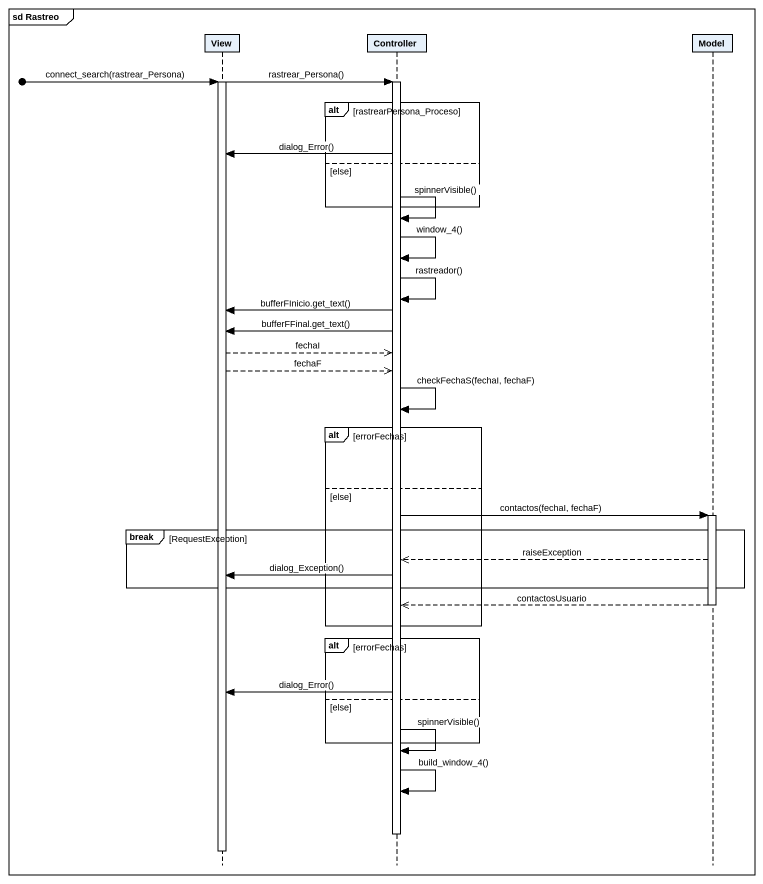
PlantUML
@startuml
mainframe sd Rastreo
hide footbox
participant View
participant Controller
participant Model

View -> Controller : rastrear_Persona()
[o-> View : connect_search(rastrear_Persona)
activate View
activate Controller
alt rastrearPersona_Proceso
  Controller -> View : dialog_Error()
else else
end
Controller -> Controller : spinnerVisible()
Controller -> Controller : window_4()
Controller -> Controller : rastreador()
Controller -> View : bufferFInicio.get_text()
Controller -> View : bufferFFinal.get_text()
View -->> Controller : fechaI
View -->> Controller : fechaF
Controller -> Controller : checkFechaS(fechaI, fechaF)
alt errorFechas
else else
  Controller -> Model : contactos(fechaI, fechaF)
  activate Model
  break RequestException
    Model -->> Controller : raiseException
    Controller -> View : dialog_Exception()
  end
  Model -->> Controller : contactosUsuario
  deactivate Model
end
alt errorFechas
  Controller -> View : dialog_Error()
else else
end
Controller -> Controller : spinnerVisible()
Controller -> Controller : build_window_4()
deactivate Controller
deactivate View
@enduml
